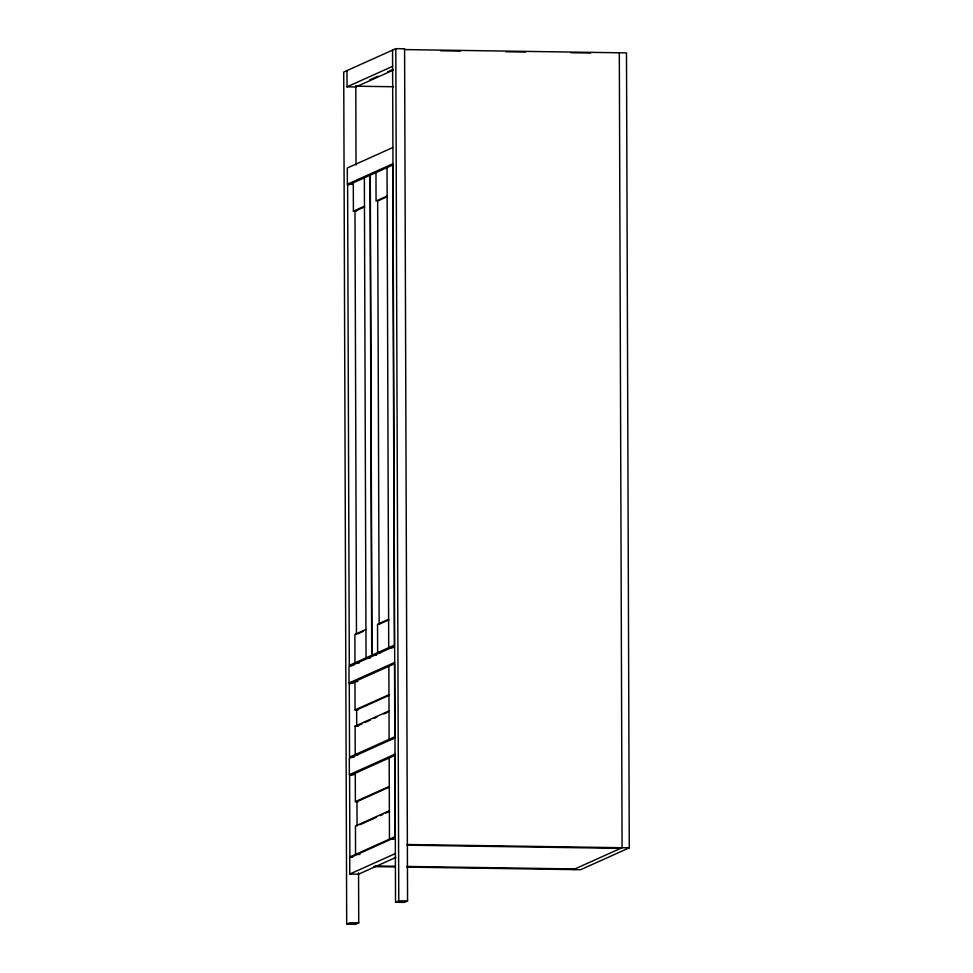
<?xml version="1.0" encoding="UTF-8"?>
<svg xmlns="http://www.w3.org/2000/svg" width="973" height="973" viewBox="0 0 973 973"><rect width="100%" height="100%" fill="white"/><g stroke="black" fill="none" stroke-linecap="round" stroke-linejoin="round"><path stroke-width="1.46" d="M392.557 50.11L395.537 902.263L404.318 902.397L407.565 900.937L404.586 48.784L395.804 48.65L343.724 72.063L346.704 924.216L355.486 924.35L358.733 922.89L358.563 872.769M346.972 70.603L347.033 86.84L392.618 66.346M369.594 79.956L377.913 76.222M387.619 71.856L393.165 69.363M393.104 70.202L355.814 86.974L347.033 86.84M392.897 147.495L347.312 168.001L347.373 184.225L353.223 184.311M347.373 184.225L392.958 163.732M353.296 182.778L353.394 211.19L364.461 206.203M387.132 196.011L376.065 200.997L375.967 172.586M364.68 206.86L354.987 211.214L356.471 634.445M387.351 196.655L377.658 201.022L379.142 624.252L388.823 619.898M365.945 629.446L354.877 634.42L354.975 662.832L359.365 662.893M388.616 619.254L377.536 624.228L377.646 652.64L380.565 652.676M357.857 633.824L363.391 631.331M371.722 655.291L370.044 175.249L347.616 185.332L349.295 665.386L371.722 655.291L376.356 655.255M394.551 646.242L348.979 666.748L349.027 682.973L353.418 683.046M349.027 682.973L394.612 662.479M357.882 681.574L354.95 681.526L355.06 709.937L388.957 694.686M389.2 695.33L356.653 709.962L356.714 726.186L362.138 723.754M358.137 754.622L355.206 754.574L355.109 726.162L389.018 710.922M364.851 722.538L370.275 720.093M374.337 718.269L377.05 717.04M383.836 714L387.899 712.163M349.538 757.128L394.795 736.78L394.539 663.732L349.283 684.08L349.538 757.128L353.929 757.189M394.88 737.96L349.295 758.454L349.356 774.678L353.746 774.751M349.356 774.678L394.929 754.184M355.279 773.243L355.376 801.643L389.273 786.403M389.516 787.035L356.969 801.667L357.055 826.016M389.358 810.74L355.461 825.992L355.559 854.391L359.949 854.464M359.767 824.8L376.04 817.478M380.115 815.654L382.827 814.425M385.539 813.209L389.601 811.385M349.879 856.945L395.135 836.598L394.856 755.437L349.599 775.797L349.879 856.945L352.81 856.994M395.306 837.339L349.721 857.833L349.781 874.07L358.563 874.192L395.853 857.432M349.781 874.07L395.366 853.564M346.704 924.216L349.952 922.757L358.733 922.89M395.537 902.263L398.772 900.803L407.565 900.937M573.413 869.607L622.088 847.714L619.315 52.785M404.391 49.574L626.49 52.895L629.276 847.824L580.601 869.716L406.933 867.113M440.769 50.791L460.448 51.083M505.851 51.764L525.529 52.056M570.932 52.737L590.611 53.029M355.729 86.196L393.566 86.755M353.394 211.19L356.325 211.226M393.104 647.726L388.714 647.653L387.035 167.611M370.433 657.918L366.043 657.845L364.364 177.804M349.295 665.386L353.686 665.447M355.06 709.937L357.979 709.974M355.109 726.162L358.04 726.211M392.046 739.371L389.115 739.322L388.859 666.286M355.376 801.643L358.307 801.691M393.858 839.213L389.468 839.152L389.176 757.991M407.176 844.503L629.276 847.824M407.225 845.184L620.628 848.371M375.104 865.958L394.77 866.25M406.884 866.432L574.873 868.95M373.644 866.615L394.831 866.931M395.804 48.65L398.772 900.803M355.814 85.928L356.009 165.009M392.715 165.057L370.287 175.14L371.966 655.182L394.393 645.099L392.715 165.057"/></g></svg>
